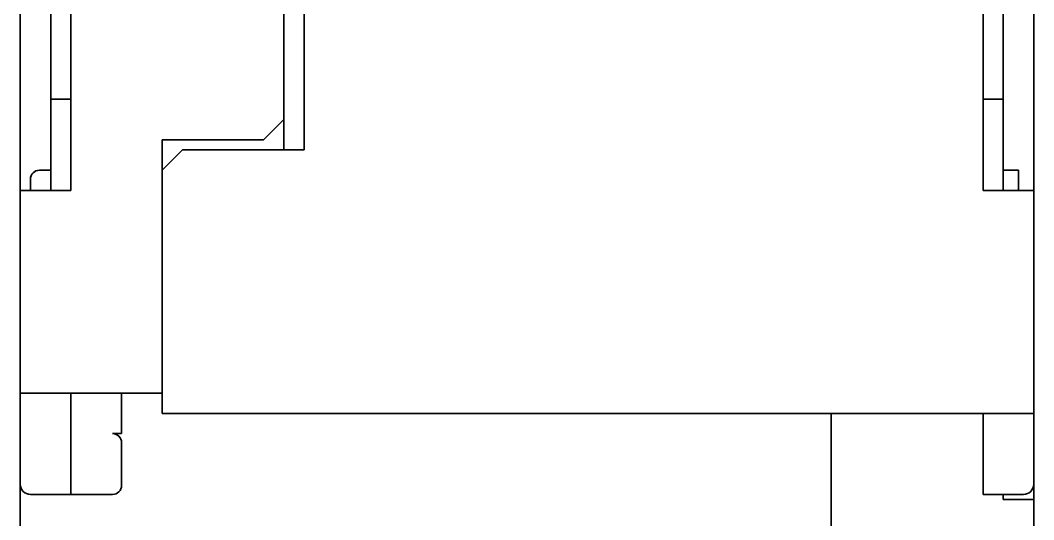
# Model space of a CAD drawing. Extents: x 386 to 1062, y 188 to 634.
# Drawn here: x 585.33 to 590.33, y 431 to 433.46 of the extents above; entities that cross this region are included whole.
import ezdxf

# ---------------------------------------------------------------- set-up
doc = ezdxf.new("R2010")
doc.units = 0

msp = doc.modelspace()

# ---------------------------------------------------------------- linework, layer by layer
at = {"color": 7, "lineweight": 35, "ltscale": 0.24871}
msp.add_line((590.3298, 435), (590.3298, 425.0516), dxfattribs=at)
at = {"color": 7, "lineweight": 35, "ltscale": 0.2125}
msp.add_line((585.3298, 426.4248), (585.3298, 434.9248), dxfattribs=at)
at = {"color": 7, "lineweight": 35, "ltscale": 0.038345}
msp.add_line((585.5798, 434.1586), (585.5798, 432.6248), dxfattribs=at)
msp.add_line((585.5798, 434.1586), (585.5798, 432.6248), dxfattribs=at)
at = {"color": 7, "lineweight": 35, "ltscale": 0.03}
for p, q in [((586.7299, 432.8248), (586.7299, 434.0248)), ((586.0298, 432.7248), (586.0298, 431.5248))]:
    msp.add_line(p, q, dxfattribs=at)
at = {"color": 7, "lineweight": 35, "ltscale": 0.034409}
msp.add_line((590.0798, 434.0011), (590.0798, 432.6248), dxfattribs=at)
at = {"color": 7, "lineweight": 35, "ltscale": 0.0225}
msp.add_line((586.6298, 432.9748), (586.6298, 433.8748), dxfattribs=at)
msp.add_line((586.6298, 432.9748), (586.6298, 433.8748), dxfattribs=at)
at = {"color": 7, "lineweight": 35, "ltscale": 0.0175}
for p, q in [((585.4799, 433.7748), (585.4799, 433.0748)), ((585.4799, 433.7748), (585.4799, 433.0748)), ((585.4799, 433.7748), (585.4799, 433.0748)), ((585.5798, 433.7748), (585.5798, 433.0748)), ((585.5798, 433.0748), (585.5798, 433.7748)), ((585.5798, 433.0748), (585.5798, 433.7748)), ((590.1798, 433.0748), (590.1798, 433.7748)), ((585.4799, 433.3248), (585.4799, 432.6248)), ((585.4799, 433.3248), (585.4799, 432.6248)), ((585.4799, 433.3248), (585.4799, 432.6248)), ((585.4799, 432.6248), (585.4799, 433.3248)), ((585.4799, 432.6248), (585.4799, 433.3248)), ((585.4799, 432.6248), (585.4799, 433.3248)), ((585.4799, 433.3248), (585.4799, 432.6248)), ((585.4799, 433.3248), (585.4799, 432.6248)), ((585.4799, 432.6248), (585.4799, 433.3248)), ((585.4799, 432.6248), (585.4799, 433.3248)), ((585.4799, 433.3248), (585.4799, 432.6248)), ((585.4799, 432.6248), (585.4799, 433.3248)), ((585.4799, 433.3248), (585.4799, 432.6248)), ((585.4799, 432.6248), (585.4799, 433.3248)), ((585.4799, 433.3248), (585.4799, 432.6248)), ((585.4799, 433.3248), (585.4799, 432.6248)), ((585.4799, 432.6248), (585.4799, 433.3248)), ((585.4799, 432.6248), (585.4799, 433.3248)), ((585.4799, 432.6248), (585.4799, 433.3248)), ((585.4799, 433.3248), (585.4799, 432.6248)), ((585.4799, 433.3248), (585.4799, 432.6248)), ((585.4799, 432.6248), (585.4799, 433.3248)), ((585.4799, 433.3248), (585.4799, 432.6248)), ((585.4799, 432.6248), (585.4799, 433.3248)), ((585.4799, 433.3248), (585.4799, 432.6248)), ((585.4799, 432.6248), (585.4799, 433.3248)), ((585.4799, 433.3248), (585.4799, 432.6248)), ((585.4799, 432.6248), (585.4799, 433.3248)), ((585.4799, 432.6248), (585.4799, 433.3248)), ((585.4799, 433.3248), (585.4799, 432.6248)), ((585.4799, 433.3248), (585.4799, 432.6248)), ((585.4799, 432.6248), (585.4799, 433.3248)), ((585.4799, 433.3248), (585.4799, 432.6248)), ((585.4799, 432.6248), (585.4799, 433.3248)), ((585.4799, 433.3248), (585.4799, 432.6248)), ((585.4799, 432.6248), (585.4799, 433.3248)), ((585.3298, 431.6248), (586.0298, 431.6248)), ((585.3298, 431.6248), (586.0298, 431.6248))]:
    msp.add_line(p, q, dxfattribs=at)
at = {"color": 7, "lineweight": 35, "ltscale": 0.016251}
msp.add_line((585.4799, 432.6248), (585.4799, 433.2748), dxfattribs=at)
msp.add_line((585.4799, 432.6248), (585.4799, 433.2748), dxfattribs=at)
msp.add_line((585.4799, 432.6248), (585.4799, 433.2748), dxfattribs=at)
msp.add_line((585.4799, 432.6248), (585.4799, 433.2748), dxfattribs=at)
msp.add_line((585.4799, 432.6248), (585.4799, 433.2748), dxfattribs=at)
msp.add_line((585.4799, 432.6248), (585.4799, 433.2748), dxfattribs=at)
msp.add_line((585.4799, 432.6248), (585.4799, 433.2748), dxfattribs=at)
msp.add_line((585.4799, 432.6248), (585.4799, 433.2748), dxfattribs=at)
msp.add_line((585.4799, 432.6248), (585.4799, 433.2748), dxfattribs=at)
msp.add_line((585.4799, 432.6248), (585.4799, 433.2748), dxfattribs=at)
at = {"color": 7, "lineweight": 35, "ltscale": 0.01625}
msp.add_line((585.4799, 432.6248), (585.4799, 433.2748), dxfattribs=at)
msp.add_line((585.4799, 432.6248), (585.4799, 433.2748), dxfattribs=at)
msp.add_line((585.4799, 432.6248), (585.4799, 433.2748), dxfattribs=at)
msp.add_line((585.4799, 432.6248), (585.4799, 433.2748), dxfattribs=at)
msp.add_line((585.4799, 432.6248), (585.4799, 433.2748), dxfattribs=at)
msp.add_line((585.4799, 432.6248), (585.4799, 433.2748), dxfattribs=at)
msp.add_line((585.4799, 432.6248), (585.4799, 433.2748), dxfattribs=at)
msp.add_line((585.4799, 432.6248), (585.4799, 433.2748), dxfattribs=at)
msp.add_line((585.4799, 432.6248), (585.4799, 433.2748), dxfattribs=at)
msp.add_line((585.4799, 432.6248), (585.4799, 433.2748), dxfattribs=at)
msp.add_line((585.4799, 432.6248), (585.4799, 433.2748), dxfattribs=at)
msp.add_line((585.4799, 432.6248), (585.4799, 433.2748), dxfattribs=at)
msp.add_line((585.4799, 432.6248), (585.4799, 433.2748), dxfattribs=at)
msp.add_line((585.4799, 432.6248), (585.4799, 433.2748), dxfattribs=at)
msp.add_line((585.4799, 432.6248), (585.4799, 433.2748), dxfattribs=at)
msp.add_line((585.4799, 432.6248), (585.4799, 433.2748), dxfattribs=at)
msp.add_line((585.4799, 432.6248), (585.4799, 433.2748), dxfattribs=at)
msp.add_line((585.4799, 432.6248), (585.4799, 433.2748), dxfattribs=at)
msp.add_line((585.4799, 432.6248), (585.4799, 433.2748), dxfattribs=at)
msp.add_line((585.4799, 432.6248), (585.4799, 433.2748), dxfattribs=at)
msp.add_line((585.4799, 432.6248), (585.4799, 433.2748), dxfattribs=at)
msp.add_line((585.4799, 432.6248), (585.4799, 433.2748), dxfattribs=at)
msp.add_line((585.4799, 432.6248), (585.4799, 433.2748), dxfattribs=at)
msp.add_line((585.4799, 432.6248), (585.4799, 433.2748), dxfattribs=at)
msp.add_line((585.4799, 432.6248), (585.4799, 433.2748), dxfattribs=at)
msp.add_line((585.4799, 432.6248), (585.4799, 433.2748), dxfattribs=at)
msp.add_line((585.4799, 432.6248), (585.4799, 433.2748), dxfattribs=at)
at = {"color": 7, "lineweight": 35, "ltscale": 0.002499}
for p, q in [((585.5798, 433.0748), (585.4799, 433.0748)), ((585.5798, 433.0748), (585.4799, 433.0748)), ((590.0798, 433.0748), (590.1798, 433.0748))]:
    msp.add_line(p, q, dxfattribs=at)
at = {"color": 7, "lineweight": 35, "ltscale": 0.01125}
for p, q in [((585.4799, 432.6248), (585.4799, 433.0748)), ((585.4799, 432.6248), (585.4799, 433.0748)), ((585.4799, 433.0748), (585.4799, 432.6248)), ((585.5798, 432.6248), (585.5798, 433.0748)), ((590.1798, 432.6248), (590.1798, 433.0748)), ((585.5798, 431.6248), (586.0298, 431.6248))]:
    msp.add_line(p, q, dxfattribs=at)
at = {"color": 7, "lineweight": 35, "ltscale": 0.003535}
for p, q in [((586.5298, 432.8748), (586.6298, 432.9748)), ((586.5298, 432.8748), (586.6298, 432.9748)), ((586.1298, 432.8248), (586.0298, 432.7248))]:
    msp.add_line(p, q, dxfattribs=at)
at = {"color": 7, "lineweight": 35, "ltscale": 0.00375}
msp.add_line((586.6298, 432.8248), (586.6298, 432.9748), dxfattribs=at)
msp.add_line((586.6298, 432.8248), (586.6298, 432.9748), dxfattribs=at)
at = {"color": 7, "lineweight": 35, "ltscale": 0.03125}
msp.add_line((586.0298, 431.6248), (586.0298, 432.8748), dxfattribs=at)
msp.add_line((586.0298, 431.6248), (586.0298, 432.8748), dxfattribs=at)
at = {"color": 7, "lineweight": 35, "ltscale": 0.0125}
for p, q in [((586.0298, 432.8748), (586.5298, 432.8748)), ((586.5298, 432.8748), (586.0298, 432.8748)), ((586.0298, 432.8748), (586.5298, 432.8748)), ((585.5798, 431.1248), (585.5798, 431.6248)), ((585.5798, 431.1248), (585.5798, 431.6248))]:
    msp.add_line(p, q, dxfattribs=at)
at = {"color": 7, "lineweight": 35, "ltscale": 0.015001}
msp.add_line((586.1298, 432.8248), (586.7299, 432.8248), dxfattribs=at)
at = {"color": 7, "lineweight": 35, "ltscale": 0.001376}
msp.add_line((585.4248, 432.7248), (585.4799, 432.7248), dxfattribs=at)
at = {"color": 7, "lineweight": 35, "ltscale": 0.001875}
msp.add_line((590.2548, 432.7248), (590.1798, 432.7248), dxfattribs=at)
at = {"color": 7, "lineweight": 35, "ltscale": 0.0025}
msp.add_line((590.2548, 432.7248), (590.2548, 432.6248), dxfattribs=at)
at = {"color": 7, "lineweight": 35, "ltscale": 0.001375}
msp.add_line((585.3798, 432.6248), (585.3798, 432.6798), dxfattribs=at)
at = {"color": 7, "lineweight": 35, "ltscale": 0.00625}
for p, q in [((585.5798, 432.6248), (585.3298, 432.6248)), ((585.5798, 432.6248), (585.3298, 432.6248)), ((590.0798, 432.6248), (590.3298, 432.6248))]:
    msp.add_line(p, q, dxfattribs=at)
at = {"color": 7, "lineweight": 35, "ltscale": 0.027499}
msp.add_line((590.3298, 432.6248), (590.3298, 431.5248), dxfattribs=at)
at = {"color": 7, "lineweight": 35, "ltscale": 0.003751}
for p, q in [((585.3298, 431.6248), (585.4799, 431.6248)), ((590.3298, 431.1), (590.1798, 431.1)), ((590.1798, 431.1), (590.3298, 431.1))]:
    msp.add_line(p, q, dxfattribs=at)
at = {"color": 7, "lineweight": 35, "ltscale": 0.000874329}
msp.add_line((585.5148, 431.6248), (585.4799, 431.6248), dxfattribs=at)
at = {"color": 7, "lineweight": 35, "ltscale": 0.001625}
msp.add_line((585.5148, 431.6248), (585.5798, 431.6248), dxfattribs=at)
at = {"color": 7, "lineweight": 35, "ltscale": 0.005}
for p, q in [((585.8298, 431.4248), (585.8298, 431.6248)), ((585.3798, 431.1248), (585.5798, 431.1248)), ((585.3798, 431.1248), (585.5798, 431.1248)), ((585.3798, 431.1248), (585.5798, 431.1248)), ((585.3798, 431.1248), (585.5798, 431.1248)), ((585.3798, 431.1248), (585.5798, 431.1248)), ((585.3798, 431.1248), (585.5798, 431.1248)), ((585.3798, 431.1248), (585.5798, 431.1248)), ((585.3798, 431.1248), (585.5798, 431.1248)), ((585.3798, 431.1248), (585.5798, 431.1248)), ((585.3798, 431.1248), (585.5798, 431.1248)), ((585.3798, 431.1248), (585.5798, 431.1248)), ((585.3798, 431.1248), (585.5798, 431.1248)), ((585.3798, 431.1248), (585.5798, 431.1248)), ((585.3798, 431.1248), (585.5798, 431.1248)), ((585.3798, 431.1248), (585.5798, 431.1248)), ((585.3798, 431.1248), (585.5798, 431.1248)), ((585.3798, 431.1248), (585.5798, 431.1248)), ((585.3798, 431.1248), (585.5798, 431.1248)), ((585.3798, 431.1248), (585.5798, 431.1248)), ((585.3798, 431.1248), (585.5798, 431.1248)), ((585.3798, 431.1248), (585.5798, 431.1248)), ((585.3798, 431.1248), (585.5798, 431.1248)), ((585.3798, 431.1248), (585.5798, 431.1248)), ((585.3798, 431.1248), (585.5798, 431.1248)), ((585.3798, 431.1248), (585.5798, 431.1248)), ((585.3798, 431.1248), (585.5798, 431.1248)), ((585.3798, 431.1248), (585.5798, 431.1248)), ((585.3798, 431.1248), (585.5798, 431.1248)), ((585.3798, 431.1248), (585.5798, 431.1248)), ((585.3798, 431.1248), (585.5798, 431.1248)), ((585.3798, 431.1248), (585.5798, 431.1248)), ((585.3798, 431.1248), (585.5798, 431.1248)), ((585.3798, 431.1248), (585.5798, 431.1248)), ((585.3798, 431.1248), (585.5798, 431.1248)), ((585.3798, 431.1248), (585.5798, 431.1248)), ((585.3798, 431.1248), (585.5798, 431.1248)), ((585.3798, 431.1248), (585.5798, 431.1248)), ((590.2798, 431.1248), (590.0798, 431.1248)), ((590.3298, 430.9), (590.3298, 431.1))]:
    msp.add_line(p, q, dxfattribs=at)
at = {"color": 7, "lineweight": 35, "ltscale": 0.1075}
msp.add_line((586.0298, 431.5248), (590.3298, 431.5248), dxfattribs=at)
at = {"color": 7, "lineweight": 35, "ltscale": 0.05062}
msp.add_line((589.3298, 429.5), (589.3298, 431.5248), dxfattribs=at)
at = {"color": 7, "lineweight": 35, "ltscale": 0.010001}
msp.add_line((590.0798, 431.1248), (590.0798, 431.5248), dxfattribs=at)
at = {"color": 7, "lineweight": 35, "ltscale": 0.00875}
msp.add_line((590.3298, 431.5248), (590.3298, 431.1748), dxfattribs=at)
at = {"color": 7, "lineweight": 35, "ltscale": 0.001125}
msp.add_line((585.7849, 431.4248), (585.8298, 431.4248), dxfattribs=at)
at = {"color": 7, "lineweight": 35, "ltscale": 0.00525}
msp.add_line((585.8298, 431.1698), (585.8298, 431.3798), dxfattribs=at)
at = {"color": 7, "lineweight": 35, "ltscale": 0.005125}
msp.add_line((585.5798, 431.1248), (585.7849, 431.1248), dxfattribs=at)
at = {"color": 7, "lineweight": 35, "ltscale": 0.000619507}
msp.add_line((590.1798, 431.1248), (590.1798, 431.1), dxfattribs=at)
msp.add_line((590.1798, 431.1248), (590.1798, 431.1), dxfattribs=at)
at = {"color": 7, "lineweight": 35}
for centre, radius, start, end in [((585.4248, 432.6798), 0.045, 90, 180), ((585.7849, 431.3798), 0.045, 0, 90), ((585.3798, 431.1748), 0.05, 180.0226, 269.9838), ((585.3798, 431.1748), 0.05, 180, 270), ((585.3798, 431.1748), 0.05, 180, 270), ((585.3798, 431.1748), 0.05, 180, 270), ((585.3798, 431.1748), 0.05, 180, 270), ((585.3798, 431.1748), 0.05, 180.0226, 269.9838), ((585.3798, 431.1748), 0.05, 180, 270), ((585.3798, 431.1748), 0.05, 180.0226, 269.9838), ((585.3798, 431.1748), 0.05, 180.0226, 269.9838), ((585.3798, 431.1748), 0.05, 180.0226, 269.9838), ((585.3798, 431.1748), 0.05, 180.0226, 269.9838), ((585.3798, 431.1748), 0.05, 180, 270), ((585.3798, 431.1748), 0.05, 180, 270), ((585.3798, 431.1748), 0.05, 180, 270), ((585.3798, 431.1748), 0.05, 180, 270), ((585.3798, 431.1748), 0.05, 180, 270), ((585.3798, 431.1748), 0.05, 180.0226, 269.9838), ((585.3798, 431.1748), 0.05, 180.0226, 269.9838), ((585.3798, 431.1748), 0.05, 180.0226, 269.9838), ((585.3798, 431.1748), 0.05, 180, 270), ((585.3798, 431.1748), 0.05, 180.0226, 269.9838), ((585.3798, 431.1748), 0.05, 180, 270), ((585.3798, 431.1748), 0.05, 180, 270), ((585.3798, 431.1748), 0.05, 180.0226, 269.9838), ((585.3798, 431.1748), 0.05, 180, 270), ((585.3798, 431.1748), 0.05, 180.0226, 269.9838), ((585.3798, 431.1748), 0.05, 180, 270), ((585.3798, 431.1748), 0.05, 180.0226, 269.9838), ((585.3798, 431.1748), 0.05, 180.0226, 269.9838), ((585.3798, 431.1748), 0.05, 180, 270), ((585.3798, 431.1748), 0.05, 180.0226, 269.9838), ((585.3798, 431.1748), 0.05, 180.0226, 269.9838), ((585.3798, 431.1748), 0.05, 180, 270), ((585.3798, 431.1748), 0.05, 180, 270), ((585.3798, 431.1748), 0.05, 180.0226, 269.9838), ((585.3798, 431.1748), 0.05, 180.0226, 269.9838), ((585.3798, 431.1748), 0.05, 180, 270), ((585.7849, 431.1698), 0.045, 270, 360), ((590.2798, 431.1748), 0.05, 270, 0)]:
    msp.add_arc(centre, radius, start, end, dxfattribs=at)

doc.saveas('drawing.dxf')
